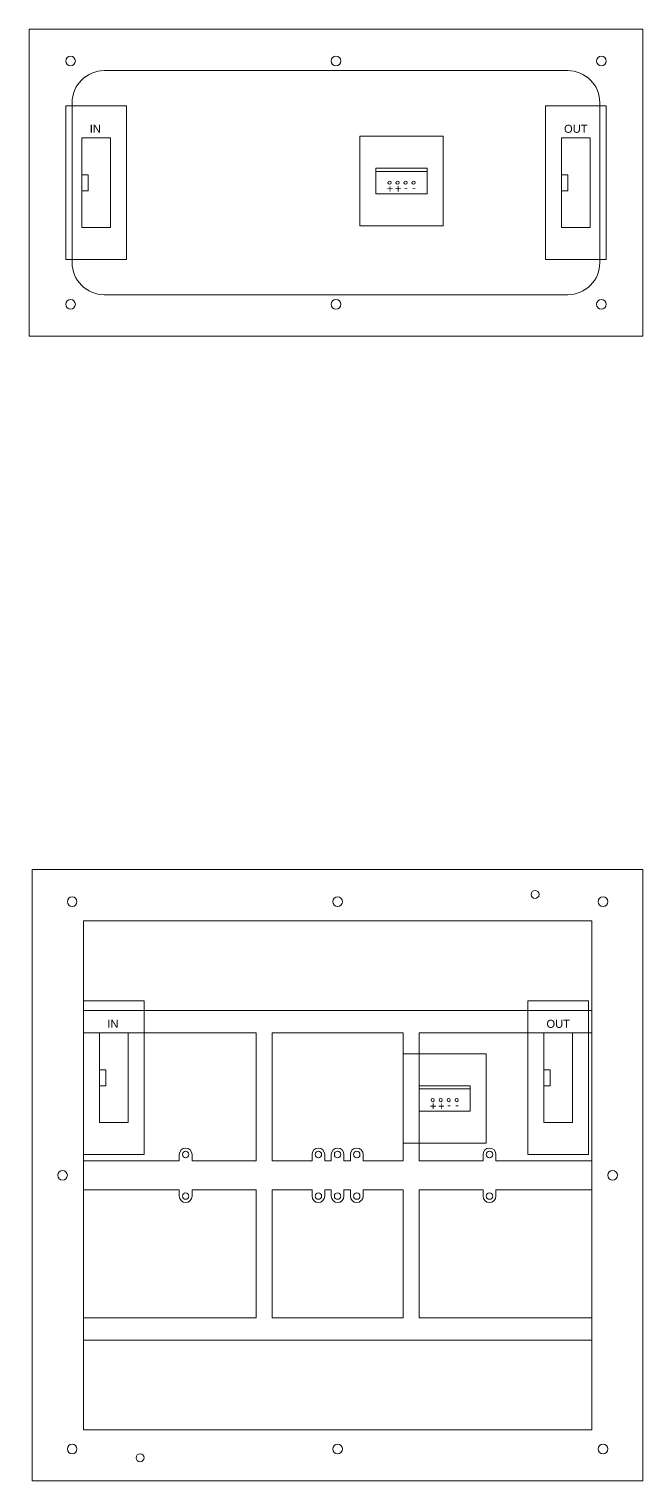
# Model space of a CAD drawing. Header units: millimetres. Extents: x -442 to 725, y -186 to 600.
# Drawn here: x -442.2 to -250.2, y 86.4 to 540 of the extents above; entities that cross this region are included whole.
import ezdxf

# ---------------------------------------------------------------- set-up
doc = ezdxf.new("R2010")
doc.units = ezdxf.units.MM
doc.layers.add('matrice', color=7, linetype='Continuous', lineweight=9)
doc.styles.get("Standard").update_dxf_attribs({"font": 'arial.ttf'})

# ---------------------------------------------------------------- blocks, each defined once
blk = doc.blocks.new('A$C1127541017')
at = {"layer": 'matrice'}
for p, q in [((175, 147), (16, 147)), ((70, 140), (16, 140)), ((70, 100), (70, 140)), ((75, 100), (75, 140)), ((116, 140), (75, 140)), ((116, 100), (116, 140)), ((175, 140), (121, 140)), ((121, 100), (121, 140)), ((21, 128.5), (23, 128.5)), ((23, 128.5), (23, 123.5)), ((160, 128.5), (162, 128.5)), ((162, 128.5), (162, 123.5)), ((23, 123.5), (21, 123.5)), ((121, 122.5), (137, 122.5)), ((162, 123.5), (160, 123.5)), ((16, 100), (46, 100)), ((46, 102), (46, 100)), ((50, 100), (50, 102)), ((50, 100), (70, 100)), ((75, 100), (87.5, 100)), ((87.5, 100), (87.5, 102)), ((91.5, 102), (91.5, 100)), ((91.5, 100), (93.5, 100)), ((93.5, 100), (93.5, 102)), ((97.5, 102), (97.5, 100)), ((97.5, 100), (99.5, 100)), ((99.5, 100), (99.5, 102)), ((103.5, 102), (103.5, 100)), ((103.5, 100), (116, 100)), ((121, 100), (141, 100)), ((141, 100), (141, 102)), ((145, 102), (145, 100)), ((145, 100), (175, 100)), ((16, 91), (46, 91)), ((46, 89), (46, 91)), ((50, 91), (50, 89)), ((50, 91), (70, 91)), ((70, 91), (70, 51)), ((75, 91), (75, 51)), ((75, 91), (87.5, 91)), ((87.5, 91), (87.5, 89)), ((91.5, 89), (91.5, 91)), ((91.5, 91), (93.5, 91)), ((93.5, 91), (93.5, 89)), ((97.5, 89), (97.5, 91)), ((97.5, 91), (99.5, 91)), ((99.5, 91), (99.5, 89)), ((103.5, 89), (103.5, 91)), ((103.5, 91), (116, 91)), ((116, 91), (116, 51)), ((121, 91), (121, 51)), ((121, 91), (141, 91)), ((141, 91), (141, 89)), ((145, 89), (145, 91)), ((145, 91), (175, 91)), ((70, 51), (16, 51)), ((116, 51), (75, 51)), ((175, 51), (121, 51)), ((175, 44), (16, 44))]:
    blk.add_line(p, q, dxfattribs=at)
for points in [[(0, 0), (0, 191), (191, 191), (191, 0)], [(16, 16), (16, 175), (175, 175), (175, 16)], [(21, 140), (21, 112), (30, 112), (30, 140)], [(160, 140), (160, 112), (169, 112), (169, 140)], [(121, 123.5), (121, 115.5), (137, 115.5), (137, 123.5)]]:
    blk.add_lwpolyline(points, close=True, dxfattribs=at)
for centre, radius in [((12.5, 181), 1.5), ((95.5, 181), 1.5), ((157.25, 183.25), 1.25), ((178.5, 181), 1.5), ((125.25, 119), 0.5), ((127.75, 119), 0.5), ((130.25, 119), 0.5), ((132.75, 119), 0.5), ((48, 102), 1), ((89.5, 102), 1), ((95.5, 102), 1), ((101.5, 102), 1), ((143, 102), 1), ((9.5, 95.5), 1.5), ((181.5, 95.5), 1.5), ((48, 89), 1), ((89.5, 89), 1), ((95.5, 89), 1), ((101.5, 89), 1), ((143, 89), 1), ((12.5, 10), 1.5), ((95.5, 10), 1.5), ((178.5, 10), 1.5), ((33.75, 7.25), 1.25)]:
    blk.add_circle(centre, radius, dxfattribs=at)
for centre, start, end in [((48, 102), 0, 180), ((89.5, 102), 0, 180), ((95.5, 102), 0, 180), ((101.5, 102), 0, 180), ((143, 102), 0, 180), ((48, 89), 180, 0), ((89.5, 89), 180, 0), ((95.5, 89), 180, 0), ((101.5, 89), 180, 0), ((143, 89), 180, 0)]:
    blk.add_arc(centre, 2, start, end, dxfattribs=at)
at = {"layer": 'matrice', "char_height": 2.5}
for s, insert, width, attachment_point in [('{IN}', (27, 144.08), 9.3058, 3), ('{OUT}', (168.18, 144.08), 9.3058, 3), ('{+}', (124.37, 118.4), 8.6758, 1), ('{+}', (126.92, 118.4), 8.6758, 1), ('{-}', (129.77, 118.76), 8.6758, 1), ('{-}', (132.27, 118.76), 8.6758, 1)]:
    blk.add_mtext(s, dxfattribs=dict(at, insert=insert, width=width, attachment_point=attachment_point))

msp = doc.modelspace()

# ---------------------------------------------------------------- linework, layer by layer
at = {"layer": 'matrice'}
for p, q in [((-425.71, 494.5), (-423.71, 494.5)), ((-423.71, 494.5), (-423.71, 489.5)), ((-333.71, 495.5), (-317.71, 495.5)), ((-275.71, 494.5), (-273.71, 494.5)), ((-273.71, 494.5), (-273.71, 489.5)), ((-423.71, 489.5), (-425.71, 489.5)), ((-273.71, 489.5), (-275.71, 489.5))]:
    msp.add_line(p, q, dxfattribs=at)
for points in [[(-442.21, 444), (-442.21, 540), (-250.21, 540), (-250.21, 444)], [(-430.71, 516), (-430.71, 468), (-411.71, 468), (-411.71, 516)], [(-280.71, 516), (-280.71, 468), (-261.71, 468), (-261.71, 516)], [(-425.71, 506), (-425.71, 478), (-416.71, 478), (-416.71, 506)], [(-338.71, 506.5), (-338.71, 478.5), (-312.71, 478.5), (-312.71, 506.5)], [(-275.71, 506), (-275.71, 478), (-266.71, 478), (-266.71, 506)], [(-333.71, 496.5), (-333.71, 488.5), (-317.71, 488.5), (-317.71, 496.5)], [(-425.21, 236.37), (-425.21, 188.37), (-406.21, 188.37), (-406.21, 236.37)], [(-286.21, 236.37), (-286.21, 188.37), (-267.21, 188.37), (-267.21, 236.37)], [(-325.21, 219.87), (-325.21, 191.87), (-299.21, 191.87), (-299.21, 219.87)]]:
    msp.add_lwpolyline(points, close=True, dxfattribs=at)
msp.add_lwpolyline([(-428.71, 467), (-428.71, 517, -0.414214), (-418.71, 527), (-273.71, 527, -0.414214), (-263.71, 517), (-263.71, 467, -0.414214), (-273.71, 457), (-418.71, 457, -0.414214)], format="xyb", close=True, dxfattribs=at)
for centre, radius in [((-429.21, 530), 1.5), ((-346.21, 530), 1.5), ((-263.21, 530), 1.5), ((-329.46, 492), 0.5), ((-326.96, 492), 0.5), ((-324.46, 492), 0.5), ((-321.96, 492), 0.5), ((-429.21, 454), 1.5), ((-346.21, 454), 1.5), ((-263.21, 454), 1.5)]:
    msp.add_circle(centre, radius, dxfattribs=at)

# ---------------------------------------------------------------- block references
msp.add_blockref('A$C1127541017', (-441.21, 86.37), dxfattribs=at)

# ---------------------------------------------------------------- texts
at = {"layer": 'matrice', "char_height": 2.5}
for s, insert, width, attachment_point in [('{IN}', (-419.71, 510.08), 9.3058, 3), ('{OUT}', (-267.53, 510.08), 9.3058, 3), ('{+}', (-330.34, 491.4), 8.6758, 1), ('{+}', (-327.78, 491.4), 8.6758, 1), ('{-}', (-324.93, 491.76), 8.6758, 1), ('{-}', (-322.43, 491.76), 8.6758, 1)]:
    msp.add_mtext(s, dxfattribs=dict(at, insert=insert, width=width, attachment_point=attachment_point))

doc.saveas('drawing.dxf')
